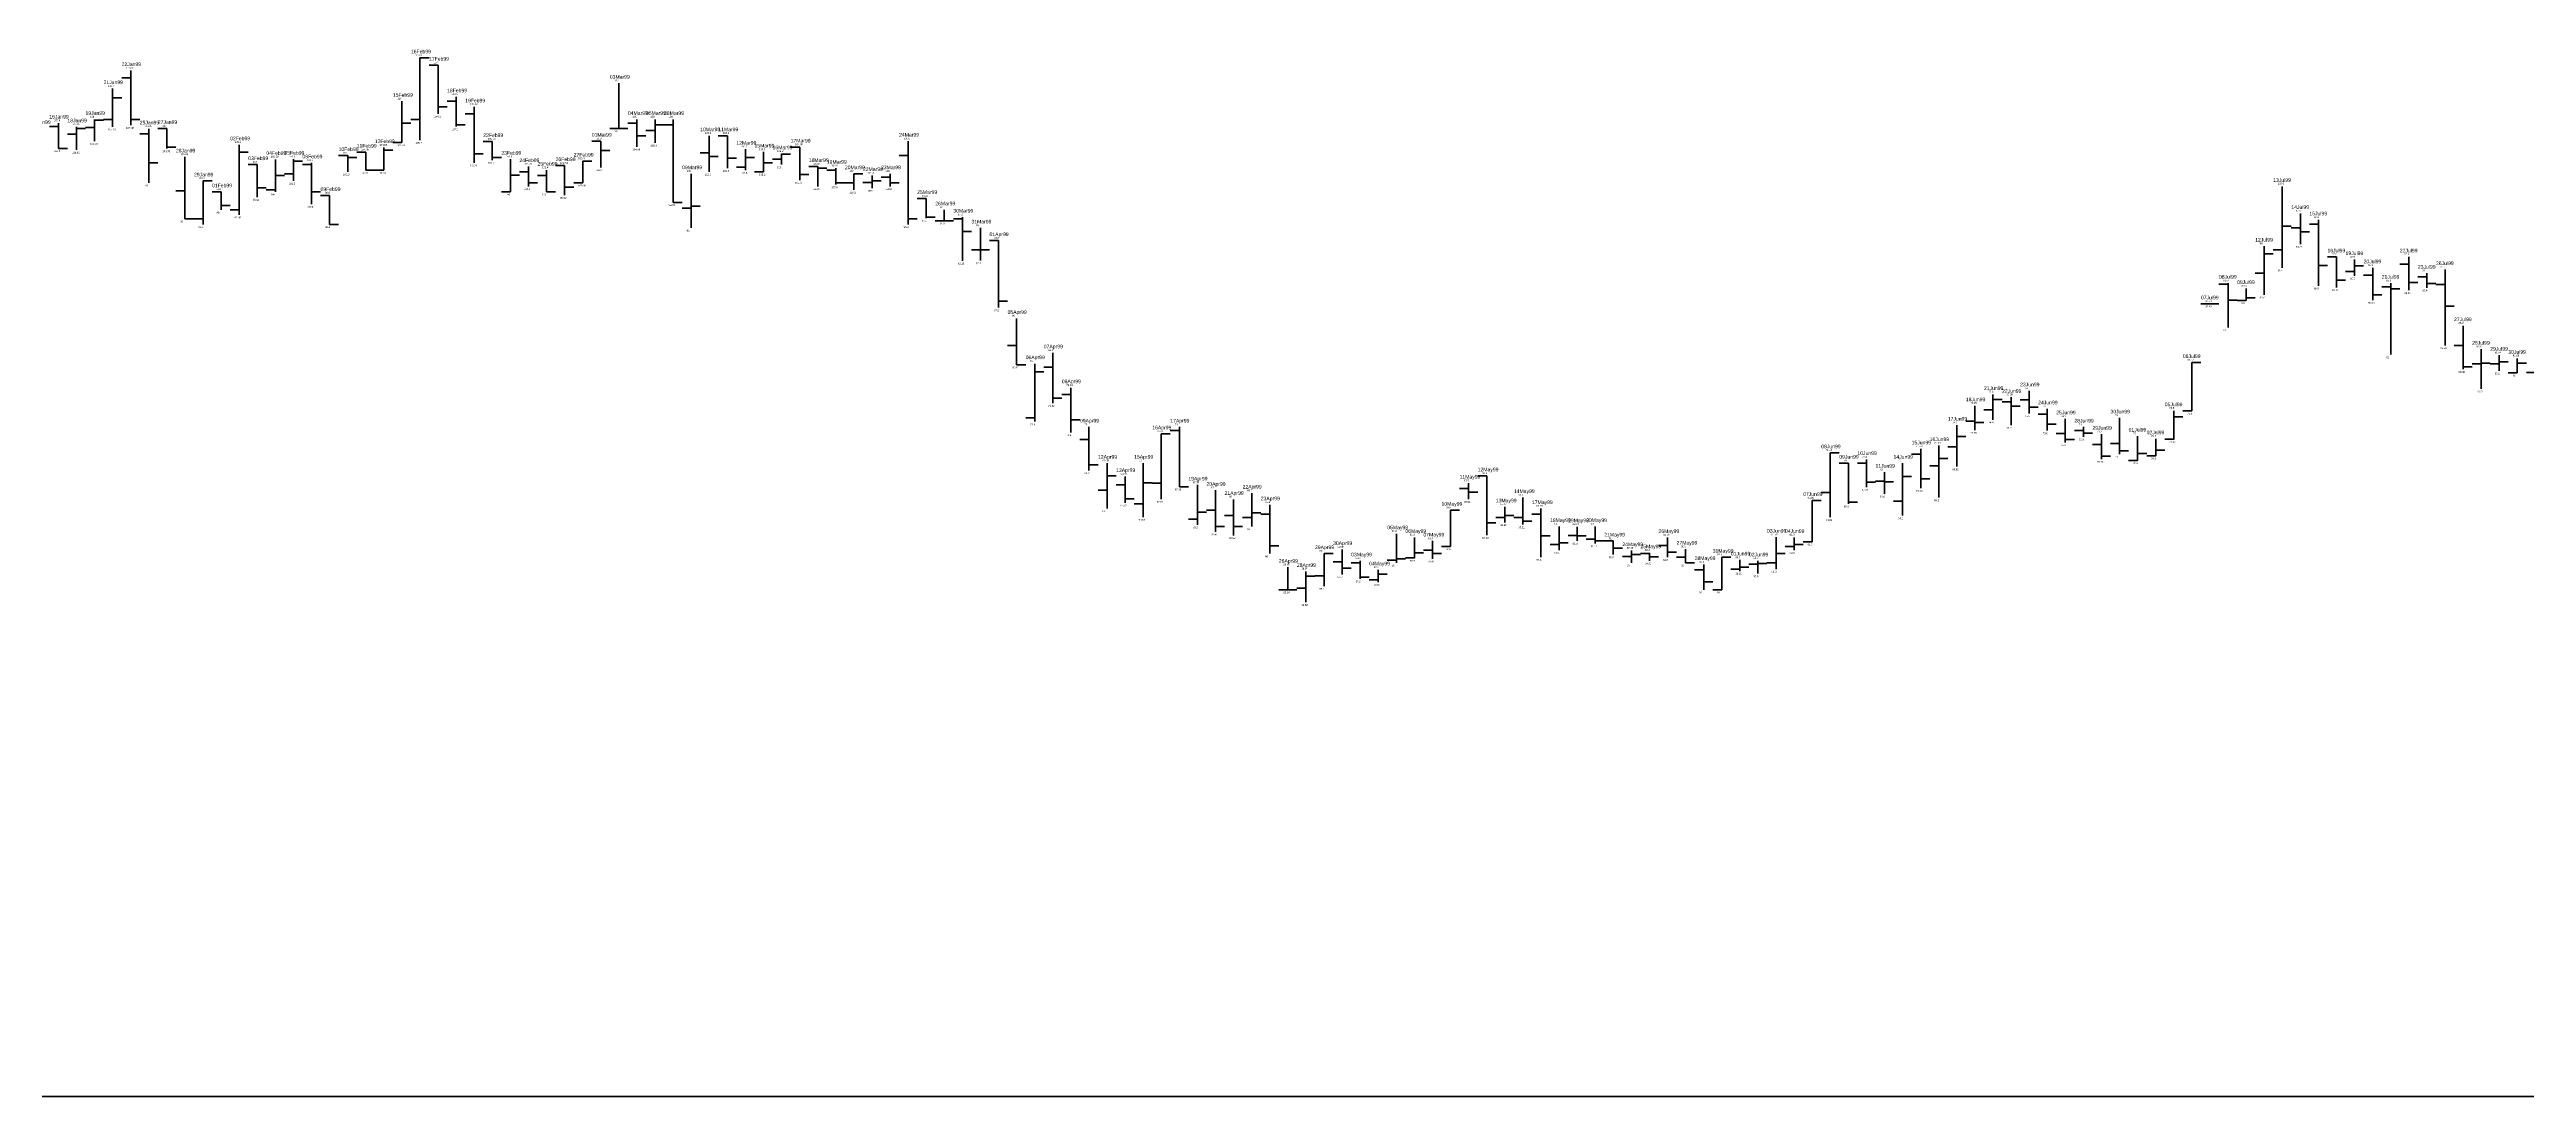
# Model space of a CAD drawing. Header units: inches. Extents: x 0 to 30000, y -20 to 2443.
# Drawn here: x 987.5 to 1124.5, y 0 to 57.9 of the extents above; entities that cross this region are included whole.
import ezdxf

# ---------------------------------------------------------------- set-up
doc = ezdxf.new("R2010")
doc.units = ezdxf.units.IN
doc.header["$MEASUREMENT"] = 0
for name, color, linetype in [('axis', 7, 'Continuous'), ('DATE', 7, 'Continuous'), ('Graph', 7, 'Continuous'), ('Rate', 7, 'Continuous')]:
    doc.layers.add(name, color=color, linetype=linetype)
doc.styles.get("Standard").update_dxf_attribs({"font": 'arial.ttf'})

msp = doc.modelspace()

# ---------------------------------------------------------------- linework, layer by layer
at = {"layer": 'axis', "color": 7, "lineweight": 35}
msp.add_line((0, 0), (30000, 0), dxfattribs=at)
at = {"layer": 'Graph', "color": 1, "lineweight": 35}
for p, q in [((992, 56.3), (991.5, 56.3)), ((992, 56.7), (992, 53.675)), ((1009, 57), (1008.5, 57)), ((1009, 57), (1009, 54.315)), ((1010, 55), (1009.5, 55)), ((1010, 55.25), (1010, 53.6)), ((988, 53.6), (987.5, 53.6)), ((988, 53.8), (988, 52.4)), ((992, 54), (992.5, 54)), ((993, 53.475), (993, 50.5)), ((994, 53.5), (993.5, 53.5)), ((994, 53.5), (994, 52.39)), ((1009, 54.7), (1009.5, 54.7)), ((1010, 53.7), (1010.5, 53.7)), ((1011, 54.3), (1010.5, 54.3)), ((1011, 54.69), (1011, 51.605)), ((1020, 53.8), (1019.5, 53.8)), ((1020, 54), (1020, 52.49)), ((1022, 53.705), (1021.5, 53.705)), ((1022, 54), (1022, 49.415)), ((988, 52.4), (988.5, 52.4)), ((993, 53.2), (992.5, 53.2)), ((994, 52.47), (994.5, 52.47)), ((1005, 52.19), (1004.5, 52.19)), ((1005, 52.19), (1005, 51.2)), ((1011, 52.1), (1011.5, 52.1)), ((1012, 52.78), (1011.5, 52.78)), ((1012, 52.78), (1012, 51.75)), ((1018, 52.8), (1017.5, 52.8)), ((1018, 52.8), (1018, 51.35)), ((1018, 52.29), (1018.5, 52.29)), ((1020, 53.1), (1020.5, 53.1)), ((1024, 52.145), (1023.5, 52.145)), ((1024, 53.1), (1024, 51.1)), ((1025, 53.1), (1024.5, 53.1)), ((1025, 53.1), (1025, 51.3)), ((1029, 52.475), (1028.5, 52.475)), ((1029, 52.475), (1029, 50.65)), ((1035, 52.8), (1035, 48.2)), ((993, 51.6), (993.5, 51.6)), ((995, 51.925), (995, 48.5)), ((999, 51.5), (998.5, 51.5)), ((999, 51.5), (999, 49.71)), ((1002, 51.5), (1001.5, 51.5)), ((1002, 51.6), (1002, 49.32)), ((1004, 52), (1003.5, 52)), ((1004, 52), (1004, 51.1)), ((1004, 51.9), (1004.5, 51.9)), ((1005, 51.2), (1005.5, 51.2)), ((1012, 51.9), (1012.5, 51.9)), ((1014, 51.1), (1013.5, 51.1)), ((1014, 51.395), (1014, 50.3)), ((1015, 50.9), (1014.5, 50.9)), ((1015, 51.2), (1015, 50)), ((1016, 51.445), (1015.5, 51.445)), ((1016, 51.445), (1016, 49.81)), ((1024, 51.95), (1024.5, 51.95)), ((1025, 51.85), (1025.5, 51.85)), ((1029, 50.95), (1029.5, 50.95)), ((1030, 51.4), (1029.5, 51.4)), ((1030, 51.4), (1030, 50.3)), ((1030, 51.3), (1030.5, 51.3)), ((1031, 51.2), (1030.5, 51.2)), ((1031, 51.3), (1031, 50.4)), ((1034, 50.8), (1033.5, 50.8)), ((1034, 51), (1034, 50.3)), ((1035, 52), (1034.5, 52)), ((995, 50.06), (994.5, 50.06)), ((997, 50), (996.5, 50)), ((997, 50), (997, 49)), ((999, 50.225), (999.5, 50.225)), ((1002, 50), (1002.5, 50)), ((1003, 49.8), (1002.5, 49.8)), ((1003, 49.8), (1003, 48.2)), ((1014, 50.5), (1014.5, 50.5)), ((1015, 50), (1015.5, 50)), ((1016, 50.25), (1016.5, 50.25)), ((1022, 49.415), (1022.5, 49.415)), ((1031, 50.5), (1031.5, 50.5)), ((1034, 50.5), (1034.5, 50.5)), ((1036, 49.63), (1035.5, 49.63)), ((1036, 49.63), (1036, 48.55)), ((995, 48.5), (995.5, 48.5)), ((997, 49.25), (997.5, 49.25)), ((1003, 48.2), (1003.5, 48.2)), ((1035, 48.5), (1035.5, 48.5)), ((1036, 48.6), (1036.5, 48.6)), ((1038, 48.5), (1037.5, 48.5)), ((1038, 48.6), (1038, 46.175)), ((1112, 48.005), (1111.5, 48.005)), ((1112, 48.8), (1112, 47.11)), ((1113, 48.21), (1112.5, 48.21)), ((1113, 48.45), (1113, 44.8)), ((1038, 47.8), (1038.5, 47.8)), ((1040, 47.3), (1039.5, 47.3)), ((1040, 47.3), (1040, 43.6)), ((1112, 47.785), (1112.5, 47.785)), ((1113, 45.935), (1113.5, 45.935)), ((1114, 46.4), (1113.5, 46.4)), ((1114, 46.4), (1114, 44.71)), ((1116, 45.4), (1115.5, 45.4)), ((1116, 45.8), (1116, 44.015)), ((1118, 46), (1117.5, 46)), ((1118, 46.4), (1118, 44.555)), ((1119, 45.3), (1118.5, 45.3)), ((1119, 45.5), (1119, 44.7)), ((1120, 45.7), (1120, 41.51)), ((1040, 43.95), (1040.5, 43.95)), ((1108, 44.9), (1107.5, 44.9)), ((1108, 44.95), (1108, 42.5)), ((1108, 44.01), (1108.5, 44.01)), ((1114, 45.11), (1114.5, 45.11)), ((1116, 44.3), (1116.5, 44.3)), ((1117, 44.75), (1116.5, 44.75)), ((1117, 44.95), (1117, 41)), ((1117, 44.645), (1117.5, 44.645)), ((1118, 44.98), (1118.5, 44.98)), ((1119, 44.935), (1119.5, 44.935)), ((1120, 44.875), (1119.5, 44.875)), ((1041, 43), (1041, 40.435)), ((1120, 43.685), (1120.5, 43.685)), ((1121, 42.6), (1121, 40.19)), ((1041, 41.5), (1040.5, 41.5)), ((1043, 41.1), (1043, 38.31)), ((1121, 41.5), (1120.5, 41.5)), ((1041, 40.435), (1041.5, 40.435)), ((1043, 40.3), (1042.5, 40.3)), ((1121, 40.32), (1121.5, 40.32)), ((1043, 38.59), (1043.5, 38.59)), ((1044, 38.8), (1043.5, 38.8)), ((1044, 39.17), (1044, 36.7)), ((1096, 38.4), (1095.5, 38.4)), ((1096, 38.64), (1096, 37.1)), ((1097, 38.51), (1096.5, 38.51)), ((1097, 39), (1097, 37.75)), ((1044, 37.4), (1044.5, 37.4)), ((1045, 37), (1045, 34.6)), ((1050, 37), (1050, 33.69)), ((1094, 37.32), (1093.5, 37.32)), ((1094, 38.175), (1094, 36.825)), ((1094, 37.245), (1094.5, 37.245)), ((1096, 38.145), (1096.5, 38.145)), ((1097, 38.09), (1097.5, 38.09)), ((1098, 37.705), (1097.5, 37.705)), ((1098, 38), (1098, 36.8)), ((1098, 37.155), (1098.5, 37.155)), ((1099, 37.45), (1099, 36.15)), ((1100, 37), (1100, 36.45)), ((1102, 37.5), (1102, 35.5)), ((1045, 36.305), (1044.5, 36.305)), ((1050, 36.8), (1049.5, 36.8)), ((1091, 35.79), (1091, 33.615)), ((1099, 36.635), (1098.5, 36.635)), ((1099, 36.305), (1099.5, 36.305)), ((1100, 36.8), (1099.5, 36.8)), ((1100, 36.655), (1100.5, 36.655)), ((1101, 36.025), (1100.5, 36.025)), ((1101, 36.6), (1101, 35.22)), ((1102, 36.09), (1101.5, 36.09)), ((1102, 35.675), (1102.5, 35.675)), ((1045, 34.91), (1045.5, 34.91)), ((1047, 34.265), (1047, 32.81)), ((1067, 34.3), (1066.5, 34.3)), ((1067, 34.3), (1067, 31.015)), ((1087, 35), (1086.5, 35)), ((1087, 35), (1087, 32.75)), ((1088, 35), (1087.5, 35)), ((1088, 35.2), (1088, 33.675)), ((1089, 34.5), (1089, 33.3)), ((1091, 35.5), (1090.5, 35.5)), ((1101, 35.395), (1101.5, 35.395)), ((1047, 33.8), (1046.5, 33.8)), ((1047, 33.025), (1047.5, 33.025)), ((1050, 33.69), (1050.5, 33.69)), ((1052, 33.5), (1052, 31.21)), ((1053, 33), (1053, 31.01)), ((1066, 33.6), (1065.5, 33.6)), ((1066, 33.9), (1066, 33.005)), ((1066, 33.395), (1066.5, 33.395)), ((1069, 33.1), (1069, 31.605)), ((1088, 33.945), (1088.5, 33.945)), ((1089, 34), (1088.5, 34)), ((1089, 33.965), (1089.5, 33.965)), ((1091, 34.135), (1091.5, 34.135)), ((1052, 32.4), (1051.5, 32.4)), ((1053, 32.1), (1052.5, 32.1)), ((1055, 32.19), (1054.5, 32.19)), ((1055, 32.7), (1055, 30)), ((1067, 31.7), (1067.5, 31.7)), ((1069, 32), (1068.5, 32)), ((1069, 31.8), (1069.5, 31.8)), ((1070, 32.19), (1069.5, 32.19)), ((1070, 32.49), (1070, 29.8)), ((1087, 32.845), (1087.5, 32.845)), ((1052, 31.5), (1052.5, 31.5)), ((1053, 31.495), (1053.5, 31.495)), ((1055, 30.425), (1055.5, 30.425)), ((1059, 30.23), (1059, 28.85)), ((1064, 30.2), (1063.5, 30.2)), ((1064, 30.7), (1064, 29.715)), ((1070, 30.985), (1070.5, 30.985)), ((1072, 31), (1071.5, 31)), ((1072, 31.485), (1072, 30.7)), ((1072, 30.99), (1072.5, 30.99)), ((1073, 30.8), (1072.5, 30.8)), ((1073, 31.5), (1073, 30.56)), ((1073, 30.7), (1073.5, 30.7)), ((1074, 30.7), (1073.5, 30.7)), ((1074, 30.7), (1074, 29.95)), ((1074, 30.3), (1074.5, 30.3)), ((1077, 30.45), (1076.5, 30.45)), ((1077, 30.895), (1077, 29.8)), ((1078, 30.25), (1078, 29.5)), ((1056, 29.245), (1056, 27.995)), ((1059, 29.555), (1058.5, 29.555)), ((1059, 29.2), (1059.5, 29.2)), ((1060, 29.5), (1059.5, 29.5)), ((1060, 29.6), (1060, 28.6)), ((1064, 30), (1064.5, 30)), ((1076, 30), (1075.5, 30)), ((1076, 30.05), (1076, 29.61)), ((1076, 29.82), (1076.5, 29.82)), ((1077, 30.075), (1077.5, 30.075)), ((1078, 29.81), (1077.5, 29.81)), ((1078, 29.5), (1078.5, 29.5)), ((1079, 29.1), (1078.5, 29.1)), ((1079, 29.4), (1079, 28)), ((1056, 28), (1055.5, 28)), ((1056, 27.995), (1056.5, 27.995)), ((1060, 28.7), (1060.5, 28.7)), ((1079, 28.45), (1079.5, 28.45))]:
    msp.add_line(p, q, dxfattribs=at)
at = {"layer": 'Graph', "color": 3, "lineweight": 35}
for p, q in [((1008, 57.4), (1008, 52.85)), ((1008, 57.4), (1008.5, 57.4)), ((991, 55.7), (991, 53.595)), ((991, 55.2), (991.5, 55.2)), ((1007, 55), (1007, 52.73)), ((1019, 56), (1019, 53.5)), ((989, 53.59), (989, 52.31)), ((989, 53.5), (989.5, 53.5)), ((990, 53.55), (989.5, 53.55)), ((990, 54), (990, 52.805)), ((990, 53.95), (990.5, 53.95)), ((991, 54), (990.5, 54)), ((1007, 53.8), (1007.5, 53.8)), ((1008, 54), (1007.5, 54)), ((1019, 53.5), (1018.5, 53.5)), ((1019, 53.5), (1019.5, 53.5)), ((1021, 54), (1021, 52.7)), ((1021, 53.7), (1021.5, 53.7)), ((989, 53.19), (988.5, 53.19)), ((998, 52.6), (998, 48.725)), ((998, 52.19), (998.5, 52.19)), ((1006, 52.44), (1006, 51.2)), ((1006, 52.3), (1006.5, 52.3)), ((1007, 52.73), (1006.5, 52.73)), ((1021, 53.38), (1020.5, 53.38)), ((1026, 52.35), (1026, 51.2)), ((1027, 52.2), (1027, 51.1)), ((1028, 52.1), (1028, 51.5)), ((1028, 52.075), (1028.5, 52.075)), ((1000, 51.79), (1000, 50)), ((1000, 50.9), (1000.5, 50.9)), ((1001, 51), (1000.5, 51)), ((1001, 51.8), (1001, 50.6)), ((1001, 51.7), (1001.5, 51.7)), ((1006, 51.2), (1005.5, 51.2)), ((1013, 51.8), (1013, 50)), ((1013, 50.91), (1013.5, 50.91)), ((1017, 51.7), (1017, 50.495)), ((1017, 51.7), (1017.5, 51.7)), ((1023, 51), (1023, 48)), ((1026, 51.36), (1025.5, 51.36)), ((1026, 51.9), (1026.5, 51.9)), ((1027, 51.1), (1026.5, 51.1)), ((1027, 51.6), (1027.5, 51.6)), ((1028, 51.8), (1027.5, 51.8)), ((1032, 51), (1032, 50.1)), ((1032, 51), (1032.5, 51)), ((1033, 50.9), (1033, 50.2)), ((996, 50.6), (996, 48.2)), ((996, 50.6), (996.5, 50.6)), ((1000, 50.1), (999.5, 50.1)), ((1013, 50), (1012.5, 50)), ((1017, 50.495), (1016.5, 50.495)), ((1032, 50.5), (1031.5, 50.5)), ((1033, 50.515), (1032.5, 50.515)), ((1033, 50.6), (1033.5, 50.6)), ((1111, 50.3), (1111, 45.8)), ((996, 48.5), (995.5, 48.5)), ((998, 49), (997.5, 49)), ((1023, 49.1), (1022.5, 49.1)), ((1023, 49.205), (1023.5, 49.205)), ((1037, 48.4), (1036.5, 48.4)), ((1037, 49), (1037, 48.4)), ((1037, 48.4), (1037.5, 48.4)), ((1039, 48), (1039, 46.2)), ((1111, 48.105), (1111.5, 48.105)), ((1039, 46.8), (1038.5, 46.8)), ((1039, 46.8), (1039.5, 46.8)), ((1110, 47), (1110, 44.305)), ((1110, 46.58), (1110.5, 46.58)), ((1111, 46.8), (1110.5, 46.8)), ((1110, 45.5), (1109.5, 45.5)), ((1115, 45.6), (1114.5, 45.6)), ((1115, 46.25), (1115, 45.35)), ((1115, 45.9), (1115.5, 45.9)), ((1109, 44), (1108.5, 44)), ((1109, 44.65), (1109, 44)), ((1109, 44.13), (1109.5, 44.13)), ((1107, 43.805), (1106.5, 43.805)), ((1107, 43.805), (1107, 43.805)), ((1107, 43.805), (1107.5, 43.805)), ((1122, 41.3), (1122, 39.11)), ((1042, 40.5), (1042, 37.3)), ((1042, 40.05), (1042.5, 40.05)), ((1106, 40.56), (1106, 37.9)), ((1106, 40.56), (1106.5, 40.56)), ((1122, 40.5), (1121.5, 40.5)), ((1122, 40.535), (1122.5, 40.535)), ((1123, 40.5), (1122.5, 40.5)), ((1123, 40.97), (1123, 40.1)), ((1123, 40.61), (1123.5, 40.61)), ((1124, 40), (1123.5, 40)), ((1124, 40.795), (1124, 40)), ((1124, 40.525), (1124.5, 40.525)), ((1125, 40.005), (1124.5, 40.005)), ((1095, 38.8), (1095, 37.4)), ((1095, 38.52), (1095.5, 38.52)), ((1042, 37.5), (1041.5, 37.5)), ((1093, 37.1), (1093, 34.81)), ((1095, 37.94), (1094.5, 37.94)), ((1105, 37.9), (1105, 36.31)), ((1105, 37.555), (1105.5, 37.555)), ((1106, 37.9), (1105.5, 37.9)), ((1049, 36.62), (1049, 33.01)), ((1049, 36.62), (1049.5, 36.62)), ((1092, 35.97), (1092, 33.1)), ((1093, 35.9), (1092.5, 35.9)), ((1093, 36.475), (1093.5, 36.475)), ((1103, 36.5), (1103, 35.15)), ((1104, 36.35), (1104, 35.4)), ((1104, 35.72), (1104.5, 35.72)), ((1105, 36.325), (1104.5, 36.325)), ((1046, 34.995), (1046, 32.5)), ((1046, 34.3), (1046.5, 34.3)), ((1048, 35), (1048, 32.015)), ((1086, 35.575), (1086, 32.01)), ((1086, 35.575), (1086.5, 35.575)), ((1090, 35), (1090, 32.1)), ((1090, 34.255), (1090.5, 34.255)), ((1092, 34.86), (1091.5, 34.86)), ((1092, 35.255), (1092.5, 35.255)), ((1103, 35.15), (1102.5, 35.15)), ((1103, 35.53), (1103.5, 35.53)), ((1104, 35.4), (1103.5, 35.4)), ((1046, 33.5), (1045.5, 33.5)), ((1048, 33.905), (1048.5, 33.905)), ((1049, 33.9), (1048.5, 33.9)), ((1051, 33.795), (1051, 31.6)), ((1054, 33.35), (1054, 31.5)), ((1085, 32.94), (1085, 30.65)), ((1085, 32.94), (1085.5, 32.94)), ((1086, 33.375), (1085.5, 33.375)), ((1090, 32.905), (1089.5, 32.905)), ((1048, 32.75), (1047.5, 32.75)), ((1051, 31.91), (1050.5, 31.91)), ((1051, 32.29), (1051.5, 32.29)), ((1054, 32), (1053.5, 32)), ((1054, 32.25), (1054.5, 32.25)), ((1065, 32.4), (1065, 30.4)), ((1065, 32.4), (1065.5, 32.4)), ((1068, 31.995), (1067.5, 31.995)), ((1068, 32.585), (1068, 31.73)), ((1068, 32.1), (1068.5, 32.1)), ((1062, 31.1), (1062, 29.5)), ((1063, 30.9), (1063, 29.75)), ((1065, 30.4), (1064.5, 30.4)), ((1071, 30.51), (1070.5, 30.51)), ((1071, 31.5), (1071, 30.2)), ((1071, 30.605), (1071.5, 30.605)), ((1075, 30.165), (1075, 29.5)), ((1083, 30.91), (1083, 29.15)), ((1084, 30.395), (1083.5, 30.395)), ((1084, 30.9), (1084, 30.2)), ((1084, 30.5), (1084.5, 30.5)), ((1085, 30.65), (1084.5, 30.65)), ((1057, 29.02), (1057, 27.31)), ((1058, 28.78), (1057.5, 28.78)), ((1058, 30), (1058, 28.2)), ((1058, 30), (1058.5, 30)), ((1061, 29.1), (1061, 28.425)), ((1061, 28.86), (1061.5, 28.86)), ((1062, 29.64), (1061.5, 29.64)), ((1062, 29.72), (1062.5, 29.72)), ((1063, 29.765), (1062.5, 29.765)), ((1063, 30.045), (1063.5, 30.045)), ((1075, 29.85), (1074.5, 29.85)), ((1075, 29.95), (1075.5, 29.95)), ((1080, 29.8), (1080, 28)), ((1080, 29.8), (1080.5, 29.8)), ((1081, 29.14), (1080.5, 29.14)), ((1081, 29.65), (1081, 29.04)), ((1081, 29.26), (1081.5, 29.26)), ((1082, 29.425), (1081.5, 29.425)), ((1082, 29.6), (1082, 28.9)), ((1082, 29.45), (1082.5, 29.45)), ((1083, 29.5), (1082.5, 29.5)), ((1083, 30), (1083.5, 30)), ((1057, 28.1), (1056.5, 28.1)), ((1057, 28.75), (1057.5, 28.75)), ((1061, 28.55), (1060.5, 28.55)), ((1080, 28), (1079.5, 28))]:
    msp.add_line(p, q, dxfattribs=at)

# ---------------------------------------------------------------- texts
at = {"layer": 'DATE'}
for s, p in [('16Feb99', (1007.5, 57.65)), ('22Jan99', (991.5, 56.95)), ('17Feb99', (1008.5, 57.25)), ('03Mar99', (1018.5, 56.25)), ('21Jan99', (990.5, 55.95)), ('15Feb99', (1006.5, 55.25)), ('18Feb99', (1009.5, 55.5)), ('19Feb99', (1010.5, 54.94)), ('14Jan99', (986.5, 53.75)), ('15Jan99', (987.5, 54.05)), ('18Jan99', (988.5, 53.84)), ('19Jan99', (989.5, 54.25)), ('25Jan99', (992.5, 53.725)), ('27Jan99', (993.5, 53.75)), ('04Mar99', (1019.5, 54.25)), ('05Mar99', (1020.5, 54.25)), ('08Mar99', (1021.5, 54.25)), ('10Mar99', (1023.5, 53.35)), ('11Mar99', (1024.5, 53.35)), ('28Jan99', (994.5, 52.175)), ('02Feb99', (997.5, 52.85)), ('04Feb99', (999.5, 52.04)), ('05Feb99', (1000.5, 52.05)), ('08Feb99', (1001.5, 51.85)), ('10Feb99', (1003.5, 52.25)), ('11Feb99', (1004.5, 52.44)), ('12Feb99', (1005.5, 52.69)), ('22Feb99', (1011.5, 53.03)), ('23Feb99', (1012.5, 52.05)), ('27Feb99', (1016.5, 51.95)), ('01Mar99', (1017.5, 53.05)), ('12Mar99', (1025.5, 52.6)), ('15Mar99', (1026.5, 52.45)), ('16Mar99', (1027.5, 52.35)), ('17Mar99', (1028.5, 52.725)), ('24Mar99', (1034.5, 53.05)), ('29Jan99', (995.5, 50.85)), ('03Feb99', (998.5, 51.75)), ('24Feb99', (1013.5, 51.645)), ('25Feb99', (1014.5, 51.45)), ('26Feb99', (1015.5, 51.695)), ('09Mar99', (1022.5, 51.25)), ('18Mar99', (1029.5, 51.65)), ('19Mar99', (1030.5, 51.55)), ('20Mar99', (1031.5, 51.25)), ('22Mar99', (1032.5, 51.15)), ('23Mar99', (1033.5, 51.25)), ('13Jul99', (1110.5, 50.55)), ('01Feb99', (996.5, 50.25)), ('09Feb99', (1002.5, 50.05)), ('25Mar99', (1035.5, 49.88)), ('26Mar99', (1036.5, 49.25)), ('30Mar99', (1037.5, 48.85)), ('31Mar99', (1038.5, 48.25)), ('14Jul99', (1111.5, 49.05)), ('15Jul99', (1112.5, 48.7)), ('01Apr99', (1039.5, 47.55)), ('12Jul99', (1109.5, 47.25)), ('16Jul99', (1113.5, 46.65)), ('19Jul99', (1114.5, 46.5)), ('22Jul99', (1117.5, 46.65)), ('08Jul99', (1107.5, 45.2)), ('20Jul99', (1115.5, 46.05)), ('21Jul99', (1116.5, 45.2)), ('23Jul99', (1118.5, 45.75)), ('26Jul99', (1119.5, 45.95)), ('07Jul99', (1106.5, 44.055)), ('09Jul99', (1108.5, 44.9)), ('05Apr99', (1040.5, 43.25)), ('27Jul99', (1120.5, 42.85)), ('07Apr99', (1042.5, 41.35)), ('28Jul99', (1121.5, 41.55)), ('29Jul99', (1122.5, 41.22)), ('30Jul99', (1123.5, 41.045)), ('06Apr99', (1041.5, 40.75)), ('06Jul99', (1105.5, 40.81)), ('08Apr99', (1043.5, 39.42)), ('18Jun99', (1093.5, 38.425)), ('21Jun99', (1094.5, 39.05)), ('22Jun99', (1095.5, 38.89)), ('23Jun99', (1096.5, 39.25)), ('24Jun99', (1097.5, 38.25)), ('05Jul99', (1104.5, 38.15)), ('09Apr99', (1044.5, 37.25)), ('16Apr99', (1048.5, 36.87)), ('17Apr99', (1049.5, 37.25)), ('17Jun99', (1092.5, 37.35)), ('25Jun99', (1098.5, 37.7)), ('28Jun99', (1099.5, 37.25)), ('29Jun99', (1100.5, 36.85)), ('30Jun99', (1101.5, 37.75)), ('08Jun99', (1085.5, 35.825)), ('10Jun99', (1087.5, 35.45)), ('15Jun99', (1090.5, 36.04)), ('16Jun99', (1091.5, 36.22)), ('01Jul99', (1102.5, 36.75)), ('02Jul99', (1103.5, 36.6)), ('12Apr99', (1045.5, 35.245)), ('13Apr99', (1046.5, 34.515)), ('15Apr99', (1047.5, 35.25)), ('11May99', (1065.5, 34.15)), ('12May99', (1066.5, 34.55)), ('09Jun99', (1086.5, 35.25)), ('11Jun99', (1088.5, 34.75)), ('14Jun99', (1089.5, 35.25)), ('19Apr99', (1050.5, 34.045)), ('20Apr99', (1051.5, 33.75)), ('21Apr99', (1052.5, 33.25)), ('22Apr99', (1053.5, 33.6)), ('23Apr99', (1054.5, 32.95)), ('13May99', (1067.5, 32.835)), ('14May99', (1068.5, 33.35)), ('17May99', (1069.5, 32.74)), ('07Jun99', (1084.5, 33.19)), ('05May99', (1061.5, 31.35)), ('10May99', (1064.5, 32.65)), ('18May99', (1070.5, 31.75)), ('19May99', (1071.5, 31.735)), ('20May99', (1072.5, 31.75)), ('29Apr99', (1057.5, 30.25)), ('30Apr99', (1058.5, 30.48)), ('06May99', (1062.5, 31.15)), ('07May99', (1063.5, 30.95)), ('21May99', (1073.5, 30.95)), ('24May99', (1074.5, 30.415)), ('25May99', (1075.5, 30.3)), ('26May99', (1076.5, 31.145)), ('27May99', (1077.5, 30.5)), ('31May99', (1079.5, 30.05)), ('03Jun99', (1082.5, 31.16)), ('04Jun99', (1083.5, 31.15)), ('26Apr99', (1055.5, 29.495)), ('28Apr99', (1056.5, 29.27)), ('03May99', (1059.5, 29.85)), ('04May99', (1060.5, 29.35)), ('28May99', (1078.5, 29.65)), ('01Jun99', (1080.5, 29.9)), ('02Jun99', (1081.5, 29.85))]:
    msp.add_text(s, height=0.2, dxfattribs=at).set_placement(p)
at = {"layer": 'Rate'}
for s, p in [('114.8', (1007.75, 57.5)), ('113.4', (991.75, 56.8)), ('114', (1008.75, 57.1)), ('112', (1018.75, 56.1)), ('111.4', (990.75, 55.8)), ('110', (1006.75, 55.1)), ('110.5', (1009.75, 55.35)), ('109.38', (1010.75, 54.79)), ('107.6', (987.75, 53.9)), ('107.18', (988.75, 53.69)), ('108', (989.75, 54.1)), ('107.19', (990.75, 53.395)), ('107.35', (991.75, 53.475)), ('106.95', (992.75, 53.575)), ('107', (993.75, 53.6)), ('108.63', (1008.75, 54.115)), ('107.2', (1009.75, 53.4)), ('108', (1019.75, 54.1)), ('108', (1020.75, 54.1)), ('108', (1021.75, 54.1)), ('104.8', (987.75, 52.2)), ('104.62', (988.75, 52.11)), ('105.61', (989.75, 52.605)), ('104.78', (993.75, 52.19)), ('103.85', (994.75, 52.025)), ('105.2', (997.75, 52.7)), ('104', (1003.75, 52.1)), ('104.38', (1004.75, 52.29)), ('104.88', (1005.75, 52.54)), ('105.46', (1006.75, 52.53)), ('105.7', (1007.75, 52.65)), ('105.56', (1011.75, 52.88)), ('105.6', (1017.75, 52.9)), ('107', (1018.75, 53.3)), ('104.98', (1019.75, 52.29)), ('105.4', (1020.75, 52.5)), ('106.2', (1023.75, 53.2)), ('106.2', (1024.75, 53.2)), ('104.7', (1025.75, 52.45)), ('104.4', (1026.75, 52.3)), ('104.2', (1027.75, 52.2)), ('104.95', (1028.75, 52.575)), ('105.6', (1034.75, 52.9)), ('101.2', (995.75, 50.7)), ('103', (998.75, 51.6)), ('103.58', (999.75, 51.89)), ('103.6', (1000.75, 51.9)), ('103.2', (1001.75, 51.7)), ('102.2', (1003.75, 50.9)), ('102.4', (1004.75, 51)), ('102.4', (1005.75, 51)), ('103.21', (1010.75, 51.405)), ('103.5', (1011.75, 51.55)), ('103.6', (1012.75, 51.9)), ('102.79', (1013.75, 51.495)), ('102.4', (1014.75, 51.3)), ('102.89', (1015.75, 51.545)), ('103.4', (1016.75, 51.8)), ('102.7', (1017.75, 51.15)), ('102', (1022.75, 51.1)), ('102.2', (1023.75, 50.9)), ('102.6', (1024.75, 51.1)), ('102.4', (1025.75, 51)), ('102.2', (1026.75, 50.9)), ('103', (1027.75, 51.3)), ('102.8', (1029.75, 51.5)), ('102.6', (1030.75, 51.4)), ('102', (1031.75, 51.1)), ('101.8', (1032.75, 51)), ('102', (1033.75, 51.1)), ('101', (992.75, 50.3)), ('100', (996.75, 50.1)), ('99.42', (998.75, 49.51)), ('100', (999.75, 49.8)), ('101.2', (1000.75, 50.4)), ('99.6', (1002.75, 49.9)), ('100', (1012.75, 49.8)), ('100.6', (1013.75, 50.1)), ('100', (1014.75, 49.8)), ('99.62', (1015.75, 49.61)), ('100.99', (1016.75, 50.295)), ('101.3', (1028.75, 50.45)), ('100.6', (1029.75, 50.1)), ('100.8', (1030.75, 50.2)), ('100.2', (1031.75, 49.9)), ('100.4', (1032.75, 50)), ('100.6', (1033.75, 50.1)), ('99.26', (1035.75, 49.73)), ('100.6', (1110.75, 50.4)), ('97', (994.75, 48.3)), ('96.4', (995.75, 48)), ('98', (996.75, 48.8)), ('97.45', (997.75, 48.525)), ('98.64', (1001.75, 49.12)), ('96.4', (1002.75, 48)), ('98.83', (1021.75, 49.215)), ('96.4', (1034.75, 48)), ('97.1', (1035.75, 48.35)), ('98', (1036.75, 49.1)), ('96.8', (1036.75, 48.2)), ('97.2', (1037.75, 48.7)), ('96', (1038.75, 48.1)), ('97.6', (1111.75, 48.9)), ('96.9', (1112.75, 48.55)), ('96', (1022.75, 47.8)), ('94.6', (1039.75, 47.4)), ('94', (1109.75, 47.1)), ('94.22', (1111.75, 46.91)), ('92.8', (1113.75, 46.5)), ('92.8', (1117.75, 46.5)), ('92.35', (1037.75, 45.975)), ('92.4', (1038.75, 46)), ('91.6', (1110.75, 45.6)), ('92.5', (1114.75, 46.35)), ('90.7', (1114.75, 45.15)), ('91.6', (1115.75, 45.9)), ('91', (1118.75, 45.6)), ('91.4', (1119.75, 45.8)), ('87.61', (1106.75, 43.905)), ('89.9', (1107.75, 45.05)), ('89.3', (1108.75, 44.75)), ('88', (1108.75, 43.8)), ('88.61', (1109.75, 44.105)), ('89.6', (1112.75, 44.6)), ('89.42', (1113.75, 44.51)), ('88.03', (1115.75, 43.815)), ('89.9', (1116.75, 45.05)), ('89.11', (1117.75, 44.355)), ('89.4', (1118.75, 44.5)), ('87.2', (1039.75, 43.4)), ('86', (1040.75, 43.1)), ('87.61', (1106.75, 43.605)), ('85.2', (1120.75, 42.7)), ('82.2', (1042.75, 41.2)), ('85', (1107.75, 42.3)), ('83.02', (1119.75, 41.31)), ('82.6', (1121.75, 41.4)), ('81.94', (1122.75, 41.07)), ('80.87', (1040.75, 40.235)), ('81', (1041.75, 40.6)), ('81.12', (1105.75, 40.66)), ('82', (1116.75, 40.8)), ('80.38', (1120.75, 39.99)), ('80.2', (1122.75, 39.9)), ('81.59', (1123.75, 40.895)), ('80', (1123.75, 39.8)), ('78.34', (1043.75, 39.27)), ('76.35', (1093.75, 38.275)), ('77.6', (1094.75, 38.9)), ('77.28', (1095.75, 38.74)), ('78', (1096.75, 39.1)), ('78.22', (1121.75, 38.91)), ('74.6', (1041.75, 37.1)), ('76.62', (1042.75, 38.11)), ('74', (1044.75, 37.1)), ('74', (1049.75, 37.1)), ('74.2', (1092.75, 37.2)), ('74.8', (1094.75, 37.2)), ('74.2', (1095.75, 36.9)), ('75.5', (1096.75, 37.55)), ('76', (1097.75, 38.1)), ('74.9', (1098.75, 37.55)), ('74', (1099.75, 37.1)), ('75', (1101.75, 37.6)), ('75.8', (1104.75, 38)), ('75.8', (1105.75, 37.7)), ('73.4', (1043.75, 36.5)), ('73.24', (1048.75, 36.72)), ('71.15', (1085.75, 35.675)), ('71.58', (1090.75, 35.89)), ('71.94', (1091.75, 36.07)), ('73.65', (1093.75, 36.625)), ('73.6', (1097.75, 36.6)), ('72.3', (1098.75, 35.95)), ('72.9', (1099.75, 36.25)), ('73.2', (1100.75, 36.7)), ('73', (1102.75, 36.6)), ('72.7', (1103.75, 36.45)), ('72.62', (1104.75, 36.11)), ('69.2', (1044.75, 34.4)), ('69.99', (1045.75, 35.095)), ('68.53', (1046.75, 34.365)), ('70', (1047.75, 35.1)), ('68.6', (1066.75, 34.4)), ('70', (1086.75, 35.1)), ('70.4', (1087.75, 35.3)), ('69', (1088.75, 34.6)), ('70', (1089.75, 35.1)), ('69.62', (1092.75, 34.61)), ('70.44', (1100.75, 35.02)), ('71', (1101.75, 35.3)), ('70.3', (1102.75, 34.95)), ('70.8', (1103.75, 35.2)), ('66.02', (1048.75, 32.81)), ('67.38', (1049.75, 33.49)), ('67.59', (1050.75, 33.895)), ('67', (1051.75, 33.6)), ('66', (1052.75, 33.1)), ('66.7', (1053.75, 33.45)), ('65.4', (1054.75, 32.8)), ('67.8', (1065.75, 34)), ('66.01', (1065.75, 32.805)), ('66.2', (1068.75, 33.2)), ('65.88', (1084.75, 33.04)), ('67.35', (1087.75, 33.475)), ('66.6', (1088.75, 33.1)), ('67.23', (1090.75, 33.415)), ('66.2', (1091.75, 32.9)), ('65', (1045.75, 32.3)), ('65.62', (1046.75, 32.61)), ('64.03', (1047.75, 31.815)), ('64.8', (1064.75, 32.5)), ('65.17', (1067.75, 32.685)), ('63.46', (1067.75, 31.53)), ('64.98', (1069.75, 32.59)), ('63', (1070.75, 31.6)), ('62.97', (1071.75, 31.585)), ('63', (1072.75, 31.6)), ('64.02', (1085.75, 31.81)), ('65.5', (1086.75, 32.55)), ('64.2', (1089.75, 31.9)), ('63.2', (1050.75, 31.4)), ('62.42', (1051.75, 31.01)), ('62.02', (1052.75, 30.81)), ('63', (1053.75, 31.3)), ('60', (1057.75, 30.1)), ('60.46', (1058.75, 30.33)), ('62.2', (1061.75, 31.2)), ('61.8', (1062.75, 31)), ('61.4', (1063.75, 30.8)), ('60.8', (1064.75, 30.2)), ('62.03', (1066.75, 30.815)), ('63.21', (1068.75, 31.405)), ('61.4', (1071.75, 30.5)), ('61.12', (1072.75, 30.36)), ('61.4', (1073.75, 30.8)), ('60.33', (1074.75, 30.265)), ('60.1', (1075.75, 30.15)), ('61.79', (1076.75, 30.995)), ('60.5', (1077.75, 30.35)), ('61.82', (1082.75, 31.01)), ('61.8', (1083.75, 31)), ('61.3', (1084.75, 30.45)), ('60', (1054.75, 29.8)), ('58.49', (1055.75, 29.345)), ('58.04', (1056.75, 29.12)), ('59.2', (1059.75, 29.7)), ('58.2', (1060.75, 29.2)), ('59', (1061.75, 29.3)), ('59.5', (1062.75, 29.55)), ('59.43', (1063.75, 29.515)), ('59.6', (1069.75, 29.6)), ('60.4', (1070.75, 30)), ('59.9', (1073.75, 29.75)), ('59', (1074.75, 29.3)), ('59.22', (1075.75, 29.41)), ('59.6', (1076.75, 29.6)), ('59', (1077.75, 29.3)), ('58.8', (1078.75, 29.5)), ('59.6', (1079.75, 29.9)), ('59.3', (1080.75, 29.75)), ('58.08', (1080.75, 28.84)), ('59.2', (1081.75, 29.7)), ('57.8', (1081.75, 28.7)), ('58.3', (1082.75, 28.95)), ('60.4', (1083.75, 30)), ('55.99', (1055.75, 27.795)), ('56.4', (1057.75, 28)), ('57.7', (1058.75, 28.65)), ('57.2', (1059.75, 28.4)), ('56.85', (1060.75, 28.225)), ('56', (1078.75, 27.8)), ('56', (1079.75, 27.8)), ('54.62', (1056.75, 27.11))]:
    msp.add_text(s, height=0.1, dxfattribs=at).set_placement(p)

doc.saveas('drawing.dxf')
